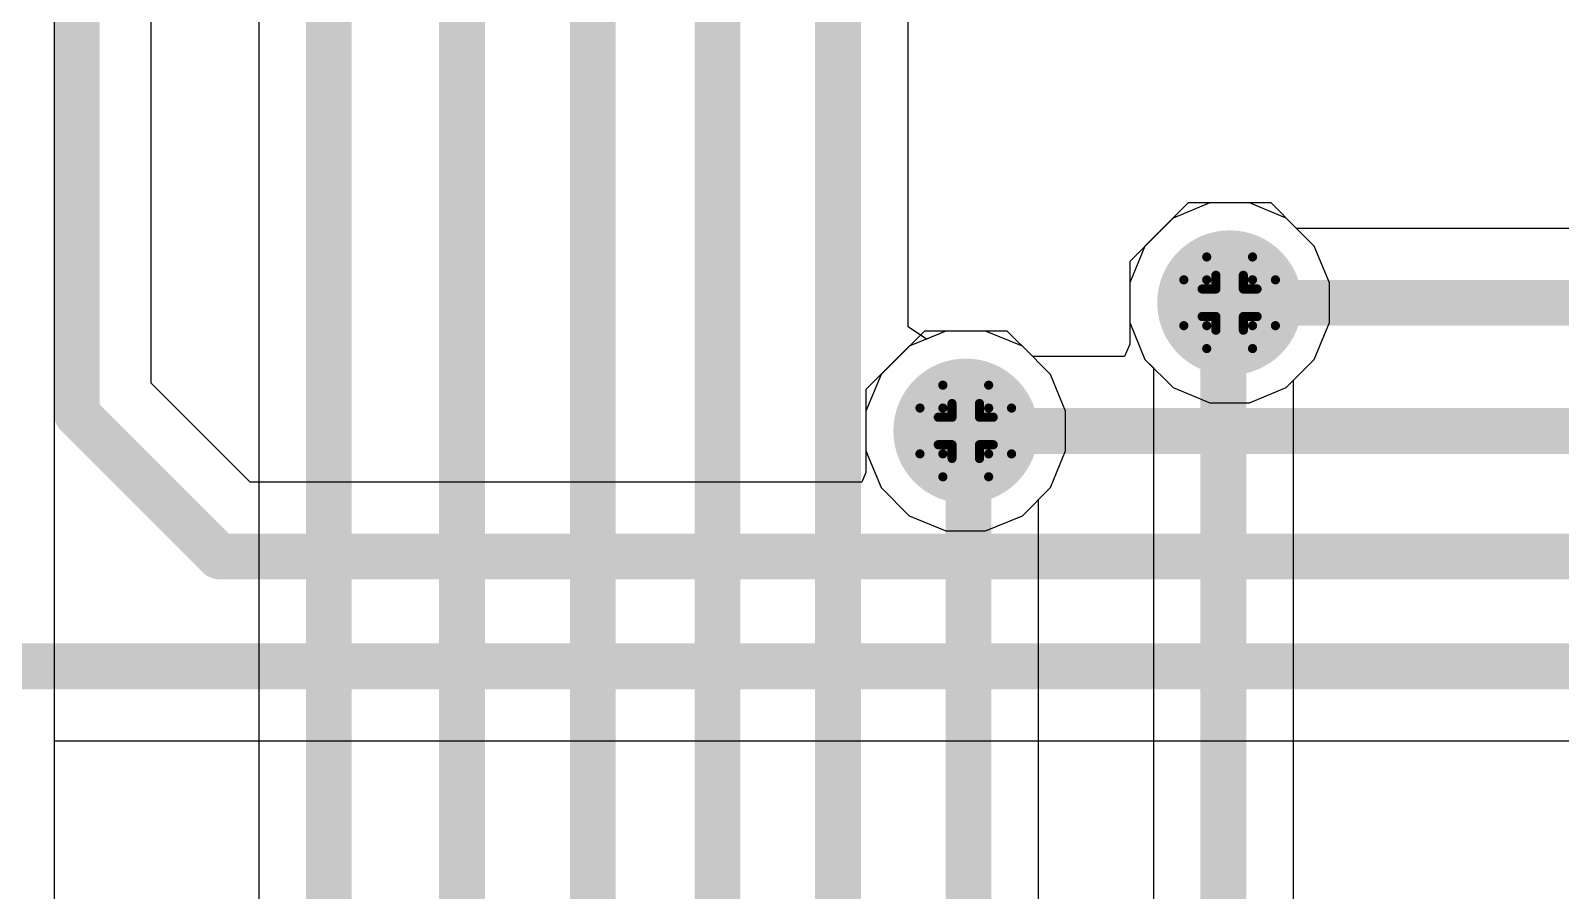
# Model space of a CAD drawing. Header units: inches. Extents: x -4 to 5258, y -4 to 5281.
# Drawn here: x 43.12 to 51.6, y 49.69 to 54.45 of the extents above; entities that cross this region are included whole.
import ezdxf

# ---------------------------------------------------------------- set-up
doc = ezdxf.new("R2010")
doc.units = ezdxf.units.IN
for name, color, linetype in [('Bottom Layer', 5, 'Continuous'), ('Bottom Solder', 6, 'Continuous'), ('Drill Drawing', 1, 'Continuous'), ('Layer 1', 16, 'Continuous'), ('Layer 2', 76, 'Continuous'), ('Top Layer', 1, 'Continuous'), ('Top Solder', 216, 'Continuous'), ('Via Holes', 16, 'Continuous')]:
    doc.layers.add(name, color=color, linetype=linetype)

msp = doc.modelspace()

# ---------------------------------------------------------------- hatches: boundary and pattern name
at = {"layer": 'Bottom Layer'}
h = msp.add_hatch(color=5, dxfattribs=at)
edge = h.paths.add_edge_path()
edge.add_arc((49.766, 52.9448), 0.3, 0, 360)
h = msp.add_hatch(color=5, dxfattribs=at)
edge = h.paths.add_edge_path()
edge.add_arc((48.3027, 52.2339), 0.3, 0, 360)
at = {"layer": 'Bottom Solder'}
h = msp.add_hatch(color=6, dxfattribs=at)
edge = h.paths.add_edge_path()
edge.add_arc((49.766, 52.9448), 0.4016, 0, 360)
h = msp.add_hatch(color=6, dxfattribs=at)
edge = h.paths.add_edge_path()
edge.add_arc((48.3027, 52.2339), 0.4016, 0, 360)
at = {"layer": 'Layer 1'}
h = msp.add_hatch(color=16, dxfattribs=at)
edge = h.paths.add_edge_path()
edge.add_arc((49.766, 52.9448), 0.3, 0, 360)
h = msp.add_hatch(color=16, dxfattribs=at)
edge = h.paths.add_edge_path()
edge.add_arc((48.3027, 52.2339), 0.3, 0, 360)
at = {"layer": 'Layer 2'}
h = msp.add_hatch(color=76, dxfattribs=at)
edge = h.paths.add_edge_path()
edge.add_arc((49.766, 52.9448), 0.3, 0, 360)
h = msp.add_hatch(color=76, dxfattribs=at)
edge = h.paths.add_edge_path()
edge.add_arc((48.3027, 52.2339), 0.3, 0, 360)
at = {"layer": 'Top Layer'}
h = msp.add_hatch(color=1, dxfattribs=at)
edge = h.paths.add_edge_path()
edge.add_arc((49.766, 52.9448), 0.3, 0, 360)
h = msp.add_hatch(color=1, dxfattribs=at)
edge = h.paths.add_edge_path()
edge.add_arc((48.3027, 52.2339), 0.3, 0, 360)
at = {"layer": 'Top Solder'}
h = msp.add_hatch(color=216, dxfattribs=at)
edge = h.paths.add_edge_path()
edge.add_arc((49.766, 52.9448), 0.4016, 0, 360)
h = msp.add_hatch(color=216, dxfattribs=at)
edge = h.paths.add_edge_path()
edge.add_arc((48.3027, 52.2339), 0.4016, 0, 360)
at = {"layer": 'Via Holes'}
h = msp.add_hatch(color=7, dxfattribs=at)
edge = h.paths.add_edge_path()
edge.add_arc((49.766, 52.9448), 0.15, 0, 360)
h = msp.add_hatch(color=7, dxfattribs=at)
edge = h.paths.add_edge_path()
edge.add_arc((48.3027, 52.2339), 0.15, 0, 360)

# ---------------------------------------------------------------- linework, layer by layer
at = {"layer": 'Bottom Layer'}
for p, q in [((44.3823, 71.3544), (44.3823, 25.254)), ((47.9825, 52.8109), (47.9825, 54.7108)), ((49.6559, 53.4988), (49.4522, 53.4145)), ((49.8762, 53.4988), (49.6559, 53.4988)), ((50.0799, 53.4145), (49.8762, 53.4988)), ((49.4522, 53.4145), (49.2964, 53.2587)), ((50.2357, 53.2587), (50.0799, 53.4145)), ((49.2964, 53.2587), (49.2121, 53.055)), ((50.32, 53.055), (50.2357, 53.2587)), ((49.2121, 53.055), (49.2121, 52.8346)), ((50.32, 52.8346), (50.32, 53.055)), ((48.0841, 52.743), (47.9825, 52.8109)), ((48.1925, 52.7879), (48.0841, 52.743)), ((48.4129, 52.7879), (48.1925, 52.7879)), ((48.6165, 52.7036), (48.4129, 52.7879)), ((49.2121, 52.8346), (49.2964, 52.631)), ((50.2357, 52.631), (50.32, 52.8346)), ((48.7724, 52.5477), (48.6165, 52.7036)), ((49.2964, 52.631), (49.343, 52.5844)), ((50.1199, 52.5152), (50.2357, 52.631)), ((48.8567, 52.3441), (48.7724, 52.5477)), ((49.343, 52.5844), (49.343, 46.6964)), ((50.1199, 46.6657), (50.1199, 52.5152)), ((48.8567, 52.1237), (48.8567, 52.3441)), ((48.7724, 51.9201), (48.8567, 52.1237)), ((48.7068, 51.8545), (48.7724, 51.9201)), ((48.7068, 46.7007), (48.7068, 51.8545))]:
    msp.add_line(p, q, dxfattribs=at)
for points in [[(44.7708, 24.859, 0.254, 0.254, 0), (44.7708, 71.3544, 0.254, 0.254, 0)], [(45.5091, 23.2754, 0.254, 0.254, 0), (45.5091, 57.1884, 0.254, 0.254, 0)], [(46.235, 23.913, 0.254, 0.254, 0), (46.235, 56.5132, 0.254, 0.254, 0)], [(46.9263, 21.9869, 0.254, 0.254, 0), (46.9263, 55.7428, 0.254, 0.254, 0)], [(47.5941, 22.6058, 0.254, 0.254, 0), (47.5941, 55.1058, 0.254, 0.254, 0)], [(49.7314, 52.9102, 0.254, 0.254, 0), (49.766, 52.9448, 0.254, 0.254, 0)], [(49.7314, 20.6757, 0.254, 0.254, 0), (49.7314, 52.9102, 0.254, 0.254, 0)], [(48.3183, 21.3313, 0.254, 0.254, 0), (48.3183, 52.2183, 0.254, 0.254, 0)]]:
    msp.add_lwpolyline(points, format="xyseb", dxfattribs=at)
for points in [[(49.6679, 52.9102, 0.127, 0.127, 1), (49.7949, 52.9102, 0.127, 0.127, 1)], [(49.6679, 52.9102, 0.127, 0.127, 1), (49.7949, 52.9102, 0.127, 0.127, 1)], [(49.7025, 52.9448, 0.127, 0.127, 1), (49.8295, 52.9448, 0.127, 0.127, 1)], [(48.2548, 52.2183, 0.127, 0.127, 1), (48.3818, 52.2183, 0.127, 0.127, 1)]]:
    msp.add_lwpolyline(points, format="xyseb", close=True, dxfattribs=at)
at = {"layer": 'Drill Drawing'}
for points in [[(49.639, 53.0718, 0.0508, 0.0508, 0), (49.639, 53.1988, 0.0508, 0.0508, 0)], [(49.639, 53.1988, 0.0508, 0.0508, 0), (49.893, 53.1988, 0.0508, 0.0508, 0)], [(49.893, 53.0718, 0.0508, 0.0508, 0), (49.893, 53.1988, 0.0508, 0.0508, 0)], [(49.6898, 53.021, 0.0508, 0.0508, 0), (49.6898, 53.0972, 0.0508, 0.0508, 0)], [(49.6898, 53.0972, 0.0508, 0.0508, 0), (49.8422, 53.0972, 0.0508, 0.0508, 0)], [(49.8422, 53.021, 0.0508, 0.0508, 0), (49.8422, 53.0972, 0.0508, 0.0508, 0)], [(49.512, 52.8178, 0.0508, 0.0508, 0), (49.512, 53.0718, 0.0508, 0.0508, 0)], [(49.512, 53.0718, 0.0508, 0.0508, 0), (49.639, 53.0718, 0.0508, 0.0508, 0)], [(49.6136, 52.8686, 0.0508, 0.0508, 0), (49.6136, 53.021, 0.0508, 0.0508, 0)], [(49.6136, 53.021, 0.0508, 0.0508, 0), (49.6898, 53.021, 0.0508, 0.0508, 0)], [(49.8422, 53.021, 0.0508, 0.0508, 0), (49.9184, 53.021, 0.0508, 0.0508, 0)], [(49.893, 53.0718, 0.0508, 0.0508, 0), (50.02, 53.0718, 0.0508, 0.0508, 0)], [(49.9184, 52.8686, 0.0508, 0.0508, 0), (49.9184, 53.021, 0.0508, 0.0508, 0)], [(50.02, 52.8178, 0.0508, 0.0508, 0), (50.02, 53.0718, 0.0508, 0.0508, 0)], [(49.6136, 52.8686, 0.0508, 0.0508, 0), (49.6898, 52.8686, 0.0508, 0.0508, 0)], [(49.6898, 52.7924, 0.0508, 0.0508, 0), (49.6898, 52.8686, 0.0508, 0.0508, 0)], [(49.8422, 52.8686, 0.0508, 0.0508, 0), (49.9184, 52.8686, 0.0508, 0.0508, 0)], [(49.8422, 52.7924, 0.0508, 0.0508, 0), (49.8422, 52.8686, 0.0508, 0.0508, 0)], [(49.512, 52.8178, 0.0508, 0.0508, 0), (49.639, 52.8178, 0.0508, 0.0508, 0)], [(49.639, 52.6908, 0.0508, 0.0508, 0), (49.639, 52.8178, 0.0508, 0.0508, 0)], [(49.6898, 52.7924, 0.0508, 0.0508, 0), (49.8422, 52.7924, 0.0508, 0.0508, 0)], [(49.893, 52.8178, 0.0508, 0.0508, 0), (50.02, 52.8178, 0.0508, 0.0508, 0)], [(49.893, 52.6908, 0.0508, 0.0508, 0), (49.893, 52.8178, 0.0508, 0.0508, 0)], [(49.639, 52.6908, 0.0508, 0.0508, 0), (49.893, 52.6908, 0.0508, 0.0508, 0)], [(48.1757, 52.3609, 0.0508, 0.0508, 0), (48.1757, 52.4879, 0.0508, 0.0508, 0)], [(48.1757, 52.4879, 0.0508, 0.0508, 0), (48.4297, 52.4879, 0.0508, 0.0508, 0)], [(48.4297, 52.3609, 0.0508, 0.0508, 0), (48.4297, 52.4879, 0.0508, 0.0508, 0)], [(48.0487, 52.1069, 0.0508, 0.0508, 0), (48.0487, 52.3609, 0.0508, 0.0508, 0)], [(48.0487, 52.3609, 0.0508, 0.0508, 0), (48.1757, 52.3609, 0.0508, 0.0508, 0)], [(48.2265, 52.3101, 0.0508, 0.0508, 0), (48.2265, 52.3863, 0.0508, 0.0508, 0)], [(48.2265, 52.3863, 0.0508, 0.0508, 0), (48.3789, 52.3863, 0.0508, 0.0508, 0)], [(48.3789, 52.3101, 0.0508, 0.0508, 0), (48.3789, 52.3863, 0.0508, 0.0508, 0)], [(48.4297, 52.3609, 0.0508, 0.0508, 0), (48.5567, 52.3609, 0.0508, 0.0508, 0)], [(48.5567, 52.1069, 0.0508, 0.0508, 0), (48.5567, 52.3609, 0.0508, 0.0508, 0)], [(48.1503, 52.1577, 0.0508, 0.0508, 0), (48.1503, 52.3101, 0.0508, 0.0508, 0)], [(48.1503, 52.3101, 0.0508, 0.0508, 0), (48.2265, 52.3101, 0.0508, 0.0508, 0)], [(48.3789, 52.3101, 0.0508, 0.0508, 0), (48.4551, 52.3101, 0.0508, 0.0508, 0)], [(48.4551, 52.1577, 0.0508, 0.0508, 0), (48.4551, 52.3101, 0.0508, 0.0508, 0)], [(48.1503, 52.1577, 0.0508, 0.0508, 0), (48.2265, 52.1577, 0.0508, 0.0508, 0)], [(48.2265, 52.0815, 0.0508, 0.0508, 0), (48.2265, 52.1577, 0.0508, 0.0508, 0)], [(48.3789, 52.1577, 0.0508, 0.0508, 0), (48.4551, 52.1577, 0.0508, 0.0508, 0)], [(48.3789, 52.0815, 0.0508, 0.0508, 0), (48.3789, 52.1577, 0.0508, 0.0508, 0)], [(48.0487, 52.1069, 0.0508, 0.0508, 0), (48.1757, 52.1069, 0.0508, 0.0508, 0)], [(48.1757, 51.9799, 0.0508, 0.0508, 0), (48.1757, 52.1069, 0.0508, 0.0508, 0)], [(48.2265, 52.0815, 0.0508, 0.0508, 0), (48.3789, 52.0815, 0.0508, 0.0508, 0)], [(48.4297, 52.1069, 0.0508, 0.0508, 0), (48.5567, 52.1069, 0.0508, 0.0508, 0)], [(48.4297, 51.9799, 0.0508, 0.0508, 0), (48.4297, 52.1069, 0.0508, 0.0508, 0)], [(48.1757, 51.9799, 0.0508, 0.0508, 0), (48.4297, 51.9799, 0.0508, 0.0508, 0)]]:
    msp.add_lwpolyline(points, format="xyseb", dxfattribs=at)
for points in [[(49.6263, 53.1988, 0.0254, 0.0254, 1), (49.6517, 53.1988, 0.0254, 0.0254, 1)], [(49.6263, 53.1988, 0.0254, 0.0254, 1), (49.6517, 53.1988, 0.0254, 0.0254, 1)], [(49.8803, 53.1988, 0.0254, 0.0254, 1), (49.9057, 53.1988, 0.0254, 0.0254, 1)], [(49.8803, 53.1988, 0.0254, 0.0254, 1), (49.9057, 53.1988, 0.0254, 0.0254, 1)], [(49.6771, 53.0972, 0.0254, 0.0254, 1), (49.7025, 53.0972, 0.0254, 0.0254, 1)], [(49.6771, 53.0972, 0.0254, 0.0254, 1), (49.7025, 53.0972, 0.0254, 0.0254, 1)], [(49.8295, 53.0972, 0.0254, 0.0254, 1), (49.8549, 53.0972, 0.0254, 0.0254, 1)], [(49.8295, 53.0972, 0.0254, 0.0254, 1), (49.8549, 53.0972, 0.0254, 0.0254, 1)], [(49.4993, 53.0718, 0.0254, 0.0254, 1), (49.5247, 53.0718, 0.0254, 0.0254, 1)], [(49.4993, 53.0718, 0.0254, 0.0254, 1), (49.5247, 53.0718, 0.0254, 0.0254, 1)], [(49.6009, 53.021, 0.0254, 0.0254, 1), (49.6263, 53.021, 0.0254, 0.0254, 1)], [(49.6009, 53.021, 0.0254, 0.0254, 1), (49.6263, 53.021, 0.0254, 0.0254, 1)], [(49.6263, 53.0718, 0.0254, 0.0254, 1), (49.6517, 53.0718, 0.0254, 0.0254, 1)], [(49.6263, 53.0718, 0.0254, 0.0254, 1), (49.6517, 53.0718, 0.0254, 0.0254, 1)], [(49.6771, 53.021, 0.0254, 0.0254, 1), (49.7025, 53.021, 0.0254, 0.0254, 1)], [(49.6771, 53.021, 0.0254, 0.0254, 1), (49.7025, 53.021, 0.0254, 0.0254, 1)], [(49.8295, 53.021, 0.0254, 0.0254, 1), (49.8549, 53.021, 0.0254, 0.0254, 1)], [(49.8295, 53.021, 0.0254, 0.0254, 1), (49.8549, 53.021, 0.0254, 0.0254, 1)], [(49.8803, 53.0718, 0.0254, 0.0254, 1), (49.9057, 53.0718, 0.0254, 0.0254, 1)], [(49.8803, 53.0718, 0.0254, 0.0254, 1), (49.9057, 53.0718, 0.0254, 0.0254, 1)], [(49.9057, 53.021, 0.0254, 0.0254, 1), (49.9311, 53.021, 0.0254, 0.0254, 1)], [(49.9057, 53.021, 0.0254, 0.0254, 1), (49.9311, 53.021, 0.0254, 0.0254, 1)], [(50.0073, 53.0718, 0.0254, 0.0254, 1), (50.0327, 53.0718, 0.0254, 0.0254, 1)], [(50.0073, 53.0718, 0.0254, 0.0254, 1), (50.0327, 53.0718, 0.0254, 0.0254, 1)], [(49.6009, 52.8686, 0.0254, 0.0254, 1), (49.6263, 52.8686, 0.0254, 0.0254, 1)], [(49.6009, 52.8686, 0.0254, 0.0254, 1), (49.6263, 52.8686, 0.0254, 0.0254, 1)], [(49.6771, 52.8686, 0.0254, 0.0254, 1), (49.7025, 52.8686, 0.0254, 0.0254, 1)], [(49.6771, 52.8686, 0.0254, 0.0254, 1), (49.7025, 52.8686, 0.0254, 0.0254, 1)], [(49.8295, 52.8686, 0.0254, 0.0254, 1), (49.8549, 52.8686, 0.0254, 0.0254, 1)], [(49.8295, 52.8686, 0.0254, 0.0254, 1), (49.8549, 52.8686, 0.0254, 0.0254, 1)], [(49.9057, 52.8686, 0.0254, 0.0254, 1), (49.9311, 52.8686, 0.0254, 0.0254, 1)], [(49.9057, 52.8686, 0.0254, 0.0254, 1), (49.9311, 52.8686, 0.0254, 0.0254, 1)], [(49.4993, 52.8178, 0.0254, 0.0254, 1), (49.5247, 52.8178, 0.0254, 0.0254, 1)], [(49.4993, 52.8178, 0.0254, 0.0254, 1), (49.5247, 52.8178, 0.0254, 0.0254, 1)], [(49.6263, 52.8178, 0.0254, 0.0254, 1), (49.6517, 52.8178, 0.0254, 0.0254, 1)], [(49.6263, 52.8178, 0.0254, 0.0254, 1), (49.6517, 52.8178, 0.0254, 0.0254, 1)], [(49.6771, 52.7924, 0.0254, 0.0254, 1), (49.7025, 52.7924, 0.0254, 0.0254, 1)], [(49.6771, 52.7924, 0.0254, 0.0254, 1), (49.7025, 52.7924, 0.0254, 0.0254, 1)], [(49.8295, 52.7924, 0.0254, 0.0254, 1), (49.8549, 52.7924, 0.0254, 0.0254, 1)], [(49.8295, 52.7924, 0.0254, 0.0254, 1), (49.8549, 52.7924, 0.0254, 0.0254, 1)], [(49.8803, 52.8178, 0.0254, 0.0254, 1), (49.9057, 52.8178, 0.0254, 0.0254, 1)], [(49.8803, 52.8178, 0.0254, 0.0254, 1), (49.9057, 52.8178, 0.0254, 0.0254, 1)], [(50.0073, 52.8178, 0.0254, 0.0254, 1), (50.0327, 52.8178, 0.0254, 0.0254, 1)], [(50.0073, 52.8178, 0.0254, 0.0254, 1), (50.0327, 52.8178, 0.0254, 0.0254, 1)], [(49.6263, 52.6908, 0.0254, 0.0254, 1), (49.6517, 52.6908, 0.0254, 0.0254, 1)], [(49.6263, 52.6908, 0.0254, 0.0254, 1), (49.6517, 52.6908, 0.0254, 0.0254, 1)], [(49.8803, 52.6908, 0.0254, 0.0254, 1), (49.9057, 52.6908, 0.0254, 0.0254, 1)], [(49.8803, 52.6908, 0.0254, 0.0254, 1), (49.9057, 52.6908, 0.0254, 0.0254, 1)], [(48.163, 52.4879, 0.0254, 0.0254, 1), (48.1884, 52.4879, 0.0254, 0.0254, 1)], [(48.163, 52.4879, 0.0254, 0.0254, 1), (48.1884, 52.4879, 0.0254, 0.0254, 1)], [(48.417, 52.4879, 0.0254, 0.0254, 1), (48.4424, 52.4879, 0.0254, 0.0254, 1)], [(48.417, 52.4879, 0.0254, 0.0254, 1), (48.4424, 52.4879, 0.0254, 0.0254, 1)], [(48.036, 52.3609, 0.0254, 0.0254, 1), (48.0614, 52.3609, 0.0254, 0.0254, 1)], [(48.036, 52.3609, 0.0254, 0.0254, 1), (48.0614, 52.3609, 0.0254, 0.0254, 1)], [(48.163, 52.3609, 0.0254, 0.0254, 1), (48.1884, 52.3609, 0.0254, 0.0254, 1)], [(48.163, 52.3609, 0.0254, 0.0254, 1), (48.1884, 52.3609, 0.0254, 0.0254, 1)], [(48.2138, 52.3863, 0.0254, 0.0254, 1), (48.2392, 52.3863, 0.0254, 0.0254, 1)], [(48.2138, 52.3863, 0.0254, 0.0254, 1), (48.2392, 52.3863, 0.0254, 0.0254, 1)], [(48.3662, 52.3863, 0.0254, 0.0254, 1), (48.3916, 52.3863, 0.0254, 0.0254, 1)], [(48.3662, 52.3863, 0.0254, 0.0254, 1), (48.3916, 52.3863, 0.0254, 0.0254, 1)], [(48.417, 52.3609, 0.0254, 0.0254, 1), (48.4424, 52.3609, 0.0254, 0.0254, 1)], [(48.417, 52.3609, 0.0254, 0.0254, 1), (48.4424, 52.3609, 0.0254, 0.0254, 1)], [(48.544, 52.3609, 0.0254, 0.0254, 1), (48.5694, 52.3609, 0.0254, 0.0254, 1)], [(48.544, 52.3609, 0.0254, 0.0254, 1), (48.5694, 52.3609, 0.0254, 0.0254, 1)], [(48.1376, 52.3101, 0.0254, 0.0254, 1), (48.163, 52.3101, 0.0254, 0.0254, 1)], [(48.1376, 52.3101, 0.0254, 0.0254, 1), (48.163, 52.3101, 0.0254, 0.0254, 1)], [(48.2138, 52.3101, 0.0254, 0.0254, 1), (48.2392, 52.3101, 0.0254, 0.0254, 1)], [(48.2138, 52.3101, 0.0254, 0.0254, 1), (48.2392, 52.3101, 0.0254, 0.0254, 1)], [(48.3662, 52.3101, 0.0254, 0.0254, 1), (48.3916, 52.3101, 0.0254, 0.0254, 1)], [(48.3662, 52.3101, 0.0254, 0.0254, 1), (48.3916, 52.3101, 0.0254, 0.0254, 1)], [(48.4424, 52.3101, 0.0254, 0.0254, 1), (48.4678, 52.3101, 0.0254, 0.0254, 1)], [(48.4424, 52.3101, 0.0254, 0.0254, 1), (48.4678, 52.3101, 0.0254, 0.0254, 1)], [(48.1376, 52.1577, 0.0254, 0.0254, 1), (48.163, 52.1577, 0.0254, 0.0254, 1)], [(48.1376, 52.1577, 0.0254, 0.0254, 1), (48.163, 52.1577, 0.0254, 0.0254, 1)], [(48.2138, 52.1577, 0.0254, 0.0254, 1), (48.2392, 52.1577, 0.0254, 0.0254, 1)], [(48.2138, 52.1577, 0.0254, 0.0254, 1), (48.2392, 52.1577, 0.0254, 0.0254, 1)], [(48.3662, 52.1577, 0.0254, 0.0254, 1), (48.3916, 52.1577, 0.0254, 0.0254, 1)], [(48.3662, 52.1577, 0.0254, 0.0254, 1), (48.3916, 52.1577, 0.0254, 0.0254, 1)], [(48.4424, 52.1577, 0.0254, 0.0254, 1), (48.4678, 52.1577, 0.0254, 0.0254, 1)], [(48.4424, 52.1577, 0.0254, 0.0254, 1), (48.4678, 52.1577, 0.0254, 0.0254, 1)], [(48.036, 52.1069, 0.0254, 0.0254, 1), (48.0614, 52.1069, 0.0254, 0.0254, 1)], [(48.036, 52.1069, 0.0254, 0.0254, 1), (48.0614, 52.1069, 0.0254, 0.0254, 1)], [(48.163, 52.1069, 0.0254, 0.0254, 1), (48.1884, 52.1069, 0.0254, 0.0254, 1)], [(48.163, 52.1069, 0.0254, 0.0254, 1), (48.1884, 52.1069, 0.0254, 0.0254, 1)], [(48.2138, 52.0815, 0.0254, 0.0254, 1), (48.2392, 52.0815, 0.0254, 0.0254, 1)], [(48.2138, 52.0815, 0.0254, 0.0254, 1), (48.2392, 52.0815, 0.0254, 0.0254, 1)], [(48.3662, 52.0815, 0.0254, 0.0254, 1), (48.3916, 52.0815, 0.0254, 0.0254, 1)], [(48.3662, 52.0815, 0.0254, 0.0254, 1), (48.3916, 52.0815, 0.0254, 0.0254, 1)], [(48.417, 52.1069, 0.0254, 0.0254, 1), (48.4424, 52.1069, 0.0254, 0.0254, 1)], [(48.417, 52.1069, 0.0254, 0.0254, 1), (48.4424, 52.1069, 0.0254, 0.0254, 1)], [(48.544, 52.1069, 0.0254, 0.0254, 1), (48.5694, 52.1069, 0.0254, 0.0254, 1)], [(48.544, 52.1069, 0.0254, 0.0254, 1), (48.5694, 52.1069, 0.0254, 0.0254, 1)], [(48.163, 51.9799, 0.0254, 0.0254, 1), (48.1884, 51.9799, 0.0254, 0.0254, 1)], [(48.163, 51.9799, 0.0254, 0.0254, 1), (48.1884, 51.9799, 0.0254, 0.0254, 1)], [(48.417, 51.9799, 0.0254, 0.0254, 1), (48.4424, 51.9799, 0.0254, 0.0254, 1)], [(48.417, 51.9799, 0.0254, 0.0254, 1), (48.4424, 51.9799, 0.0254, 0.0254, 1)]]:
    msp.add_lwpolyline(points, format="xyseb", close=True, dxfattribs=at)
at = {"layer": 'Layer 1'}
for p, q in [((49.6559, 53.4988), (49.4522, 53.4145)), ((49.8762, 53.4988), (49.6559, 53.4988)), ((50.0799, 53.4145), (49.8762, 53.4988)), ((49.4522, 53.4145), (49.2964, 53.2587)), ((50.2357, 53.2587), (50.0799, 53.4145)), ((49.2964, 53.2587), (49.2121, 53.055)), ((50.32, 53.055), (50.2357, 53.2587)), ((49.2121, 53.055), (49.2121, 52.8346)), ((50.32, 52.8346), (50.32, 53.055)), ((48.1925, 52.7879), (47.9889, 52.7036)), ((48.4129, 52.7879), (48.1925, 52.7879)), ((48.6165, 52.7036), (48.4129, 52.7879)), ((49.2121, 52.8346), (49.2964, 52.631)), ((50.2357, 52.631), (50.32, 52.8346)), ((47.9889, 52.7036), (47.8331, 52.5477)), ((48.7724, 52.5477), (48.6165, 52.7036)), ((49.2964, 52.631), (49.4522, 52.4752)), ((50.0799, 52.4752), (50.2357, 52.631)), ((47.8331, 52.5477), (47.7487, 52.3441)), ((48.8567, 52.3441), (48.7724, 52.5477)), ((49.4522, 52.4752), (49.6559, 52.3908)), ((49.8762, 52.3908), (50.0799, 52.4752)), ((49.6559, 52.3908), (49.8762, 52.3908)), ((47.7487, 52.3441), (47.7487, 52.1237)), ((48.8567, 52.1237), (48.8567, 52.3441)), ((47.7487, 52.1237), (47.8331, 51.9201)), ((48.7724, 51.9201), (48.8567, 52.1237)), ((47.8331, 51.9201), (47.9889, 51.7642)), ((48.6165, 51.7642), (48.7724, 51.9201)), ((47.9889, 51.7642), (48.1925, 51.6799)), ((48.4129, 51.6799), (48.6165, 51.7642)), ((48.1925, 51.6799), (48.4129, 51.6799))]:
    msp.add_line(p, q, dxfattribs=at)
at = {"layer": 'Layer 2'}
for p, q in [((49.6559, 53.4988), (49.4522, 53.4145)), ((49.8762, 53.4988), (49.6559, 53.4988)), ((50.0799, 53.4145), (49.8762, 53.4988)), ((49.4522, 53.4145), (49.2964, 53.2587)), ((50.2357, 53.2587), (50.0799, 53.4145)), ((49.2964, 53.2587), (49.2121, 53.055)), ((50.32, 53.055), (50.2357, 53.2587)), ((49.2121, 53.055), (49.2121, 52.8346)), ((50.32, 52.8346), (50.32, 53.055)), ((48.1925, 52.7879), (47.9889, 52.7036)), ((48.4129, 52.7879), (48.1925, 52.7879)), ((48.6165, 52.7036), (48.4129, 52.7879)), ((49.2121, 52.8346), (49.2964, 52.631)), ((50.2357, 52.631), (50.32, 52.8346)), ((47.9889, 52.7036), (47.8331, 52.5477)), ((48.7724, 52.5477), (48.6165, 52.7036)), ((49.2964, 52.631), (49.4522, 52.4752)), ((50.0799, 52.4752), (50.2357, 52.631)), ((47.8331, 52.5477), (47.7487, 52.3441)), ((48.8567, 52.3441), (48.7724, 52.5477)), ((49.4522, 52.4752), (49.6559, 52.3908)), ((49.8762, 52.3908), (50.0799, 52.4752)), ((49.6559, 52.3908), (49.8762, 52.3908)), ((47.7487, 52.3441), (47.7487, 52.1237)), ((48.8567, 52.1237), (48.8567, 52.3441)), ((47.7487, 52.1237), (47.8331, 51.9201)), ((48.7724, 51.9201), (48.8567, 52.1237)), ((47.8331, 51.9201), (47.9889, 51.7642)), ((48.6165, 51.7642), (48.7724, 51.9201)), ((47.9889, 51.7642), (48.1925, 51.6799)), ((48.4129, 51.6799), (48.6165, 51.7642)), ((48.1925, 51.6799), (48.4129, 51.6799))]:
    msp.add_line(p, q, dxfattribs=at)
at = {"layer": 'Top Layer'}
for p, q in [((43.2489, 43.5651), (43.249, 61.693)), ((43.785, 52.4993), (43.785, 61.0676)), ((49.5366, 53.4988), (49.2121, 53.1743)), ((49.9955, 53.4988), (49.5366, 53.4988)), ((50.1371, 53.3572), (49.9955, 53.4988)), ((94.9992, 53.3572), (50.1371, 53.3572)), ((49.2121, 53.1743), (49.2121, 52.7154)), ((48.0733, 52.7879), (47.7487, 52.4634)), ((48.5322, 52.7879), (48.0733, 52.7879)), ((48.6738, 52.6463), (48.5322, 52.7879)), ((49.2121, 52.7154), (49.1834, 52.6463)), ((49.1834, 52.6463), (48.6738, 52.6463)), ((44.3337, 51.9507), (43.785, 52.4993)), ((47.7487, 52.4634), (47.7487, 52.0044)), ((47.7265, 51.9507), (44.3337, 51.9507)), ((47.7487, 52.0044), (47.7265, 51.9507)), ((43.2489, 43.5651), (43.249, 50.5163)), ((43.249, 50.5163), (94.3521, 50.5163))]:
    msp.add_line(p, q, dxfattribs=at)
for points in [[(43.3726, 52.3285, 0.254, 0.254, 0), (43.3726, 61.0676, 0.254, 0.254, 0)], [(49.766, 52.9448, 0.254, 0.254, 0), (94.9992, 52.9448, 0.254, 0.254, 0)], [(43.3726, 52.3285, 0.254, 0.254, 0), (44.1629, 51.5383, 0.254, 0.254, 0)], [(48.3027, 52.2339, 0.254, 0.254, 0), (94.8688, 52.2339, 0.254, 0.254, 0)], [(44.1629, 51.5383, 0.254, 0.254, 0), (94.6979, 51.5383, 0.254, 0.254, 0)], [(32.7744, 50.9287, 0.254, 0.254, 0), (94.523, 50.9287, 0.254, 0.254, 0)]]:
    msp.add_lwpolyline(points, format="xyseb", dxfattribs=at)
for points in [[(49.7025, 52.9448, 0.127, 0.127, 1), (49.8295, 52.9448, 0.127, 0.127, 1)], [(43.3091, 52.3285, 0.127, 0.127, 1), (43.4361, 52.3285, 0.127, 0.127, 1)], [(43.3091, 52.3285, 0.127, 0.127, 1), (43.4361, 52.3285, 0.127, 0.127, 1)], [(48.2392, 52.2339, 0.127, 0.127, 1), (48.3662, 52.2339, 0.127, 0.127, 1)], [(44.0994, 51.5383, 0.127, 0.127, 1), (44.2264, 51.5383, 0.127, 0.127, 1)], [(44.0994, 51.5383, 0.127, 0.127, 1), (44.2264, 51.5383, 0.127, 0.127, 1)]]:
    msp.add_lwpolyline(points, format="xyseb", close=True, dxfattribs=at)

doc.saveas('drawing.dxf')
